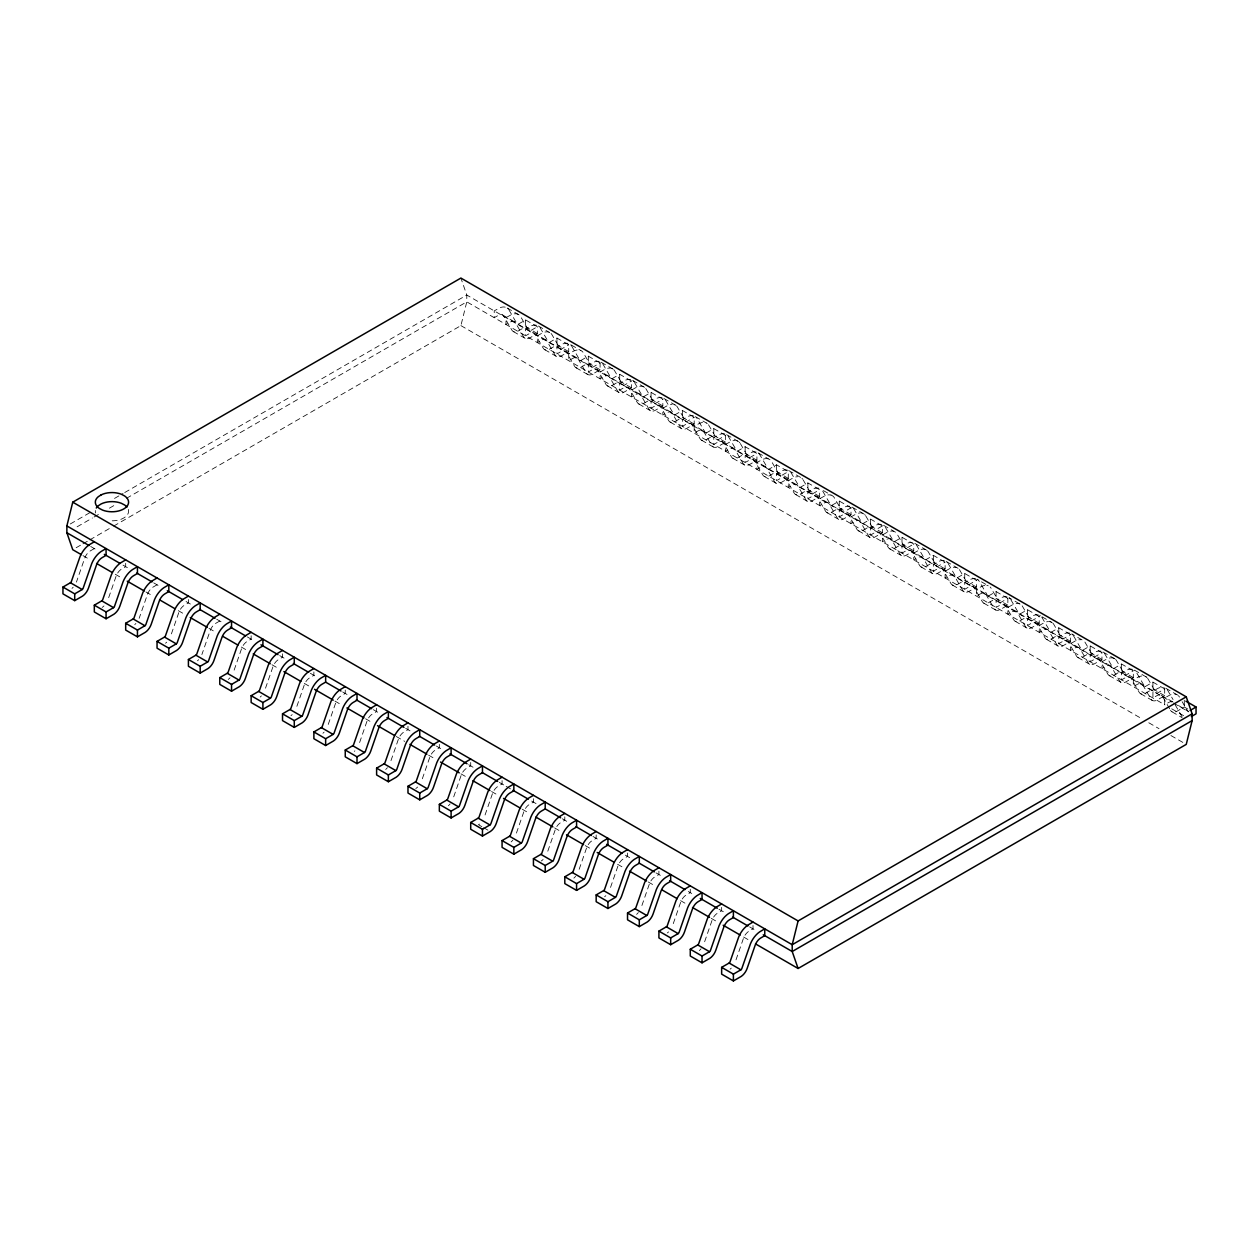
<?xml version="1.0" encoding="UTF-8"?>
<svg xmlns="http://www.w3.org/2000/svg" width="1259" height="1259" viewBox="0 0 1259 1259"><rect width="100%" height="100%" fill="white"/><g stroke="black" fill="none" stroke-linecap="round" stroke-linejoin="round"><path stroke-width="0.75" stroke-dasharray="5 3.75" d="M113.609 526.12L460.904 325.609L466.79 301.845L466.79 295.047L460.904 278.066M70.268 523.98L90.695 512.177M114.522 498.422L123.036 493.512M124.735 492.537L466.79 295.047L1171.704 702.018M77.082 526.829L92.395 518M94.095 517.008L100.909 513.074M109.423 508.164L114.522 505.221M126.435 498.344L466.79 301.845L1164.89 704.883M76.154 547.744L81.268 544.785M82.968 543.809L88.067 540.866M89.782 539.875L111.909 527.096M94.315 548.578L90.396 550.844A8.97 5.178 -60 0 0 84.715 558.162L76.705 581.296A10.261 5.917 -60 0 1 76.406 582.099M509.029 310.013L517.166 324.082A1.936 1.117 -60 0 0 518.11 324.271L525.601 319.943L537.357 326.742L537.357 333.525L529.535 338.057A10.261 5.917 -60 0 1 523.602 336.861L515.592 322.981A8.97 5.178 -60 0 0 509.911 322.21L505.992 324.476L505.992 317.677L511.044 314.829A17.296 9.993 -60 0 1 518.141 314.341M537.357 333.525L525.601 326.742L517.764 331.259A10.261 5.917 -60 0 1 511.846 330.078L503.836 316.198A8.97 5.178 -60 0 0 498.155 315.427L494.236 317.677L494.236 310.894L499.288 308.03A17.296 9.993 -60 0 1 506.386 307.542M507.188 307.999L518.944 314.797A17.296 9.993 -60 0 1 520.313 316.088L528.922 330.881A1.936 1.117 -60 0 0 529.866 331.07L537.357 326.742M548.641 332.124A17.296 9.993 -60 0 1 549.506 332.455L537.75 325.656A17.296 9.993 -60 0 1 539.906 327.403L548.42 342.007A1.936 1.117 -60 0 0 549.475 342.385L556.966 338.057L568.722 344.856L568.722 351.639L560.9 356.155A10.261 5.917 -60 0 1 554.967 354.975L546.957 341.095A8.97 5.178 -60 0 0 541.276 340.323L537.357 342.59L537.357 335.791L542.409 332.927A17.296 9.993 -60 0 1 547.712 331.92M568.722 351.639L556.966 344.856L549.144 349.373A10.261 5.917 -60 0 1 543.211 348.192L535.201 334.296A8.97 5.178 -60 0 0 529.52 333.525L525.601 335.791L525.601 329.008L530.653 326.144A17.296 9.993 -60 0 1 536.885 325.326M551.033 333.493A17.296 9.993 -60 0 1 551.678 334.202L560.286 348.979A1.936 1.117 -60 0 0 561.231 349.168L568.722 344.856M157.045 584.79L153.126 587.056A8.97 5.178 -60 0 0 147.46 594.39L139.434 617.524A10.261 5.917 -60 0 1 139.135 618.326M600.087 362.954L588.331 356.171L580.855 360.483L592.627 367.266L600.087 362.954L600.087 369.753L592.265 374.269A10.261 5.917 -60 0 1 586.332 373.089L578.322 359.208A8.97 5.178 -60 0 0 572.656 358.437L568.722 360.688L568.722 353.905L573.774 351.041A17.296 9.993 -60 0 1 580.887 350.553M600.087 369.753L588.331 362.954L580.509 367.471A10.261 5.917 -60 0 1 574.576 366.29L566.566 352.41A8.97 5.178 -60 0 0 560.885 351.639L556.966 353.905L556.966 347.106L562.018 344.258A17.296 9.993 -60 0 1 569.918 344.226L581.674 351.009A17.296 9.993 -60 0 1 583.043 352.3L591.667 367.093A1.936 1.117 -60 0 0 592.611 367.282M613.039 369.123L600.48 361.868A17.296 9.993 -60 0 1 602.636 363.615L611.26 378.408A1.936 1.117 -60 0 0 612.204 378.597L619.696 374.269L631.467 381.068L631.467 387.851L623.63 392.383A10.261 5.917 -60 0 1 617.697 391.187L609.686 377.307A8.97 5.178 -60 0 0 604.021 376.535L600.087 378.802L600.087 372.019L605.138 369.155A17.296 9.993 -60 0 1 610.442 368.132M631.467 387.851L619.696 381.068L611.874 385.584A10.261 5.917 -60 0 1 605.941 384.404L597.931 370.524A8.97 5.178 -60 0 0 592.249 369.753L588.331 372.019L588.331 365.22L593.382 362.356A17.296 9.993 -60 0 1 599.614 361.538M613.763 369.705A17.296 9.993 -60 0 1 614.408 370.414L623.032 385.207A1.936 1.117 -60 0 0 623.976 385.396L631.467 381.068M219.774 621.017L215.856 623.268A8.97 5.178 -60 0 0 210.19 630.602L202.164 653.736A10.261 5.917 -60 0 1 201.865 654.538M634.489 382.453L642.625 396.522A1.936 1.117 -60 0 0 643.569 396.711L651.06 392.383L662.832 399.182L662.832 405.965L654.995 410.481A10.261 5.917 -60 0 1 649.077 409.301L641.051 395.42A8.97 5.178 -60 0 0 635.386 394.649L631.467 396.915L631.467 390.117L636.503 387.253A17.296 9.993 -60 0 1 643.617 386.781M662.832 405.965L651.06 399.182L643.239 403.698A10.261 5.917 -60 0 1 637.306 402.518L629.295 388.638A8.97 5.178 -60 0 0 623.614 387.851L619.696 390.117L619.696 383.334L624.747 380.47A17.296 9.993 -60 0 1 630.979 379.651M645.773 388.527L654.397 403.305A1.936 1.117 -60 0 0 655.341 403.494L662.832 399.182M675.768 405.335L663.21 398.096A17.296 9.993 -60 0 1 665.381 399.843L673.99 414.62A1.936 1.117 -60 0 0 674.934 414.809L682.425 410.497L694.197 417.28L694.197 424.078L686.36 428.595A10.261 5.917 -60 0 1 680.442 427.415L672.416 413.534A8.97 5.178 -60 0 0 666.751 412.763L662.832 415.014L662.832 408.231L667.868 405.367A17.296 9.993 -60 0 1 672.196 404.296M694.197 424.078L682.425 417.28L674.604 421.812A10.261 5.917 -60 0 1 668.671 420.616L660.66 406.736A8.97 5.178 -60 0 0 654.979 405.965L651.06 408.231L651.06 401.432L656.112 398.584A17.296 9.993 -60 0 1 662.344 397.765M676.492 405.933A17.296 9.993 -60 0 1 677.137 406.626L685.762 421.419A1.936 1.117 -60 0 0 686.706 421.608L694.197 417.28M725.562 435.394L713.79 428.611L706.315 432.923L718.086 439.706L725.562 435.394L725.562 442.192L717.724 446.709A10.261 5.917 -60 0 1 711.807 445.529L703.781 431.632A8.97 5.178 -60 0 0 698.115 430.861L694.197 433.127L694.197 426.345L699.233 423.48A17.296 9.993 -60 0 1 706.346 422.993M725.562 442.192L713.79 435.394L705.969 439.91A10.261 5.917 -60 0 1 700.035 438.73L692.025 424.85A8.97 5.178 -60 0 0 686.344 424.078L682.425 426.345L682.425 419.546L687.477 416.682A17.296 9.993 -60 0 1 693.709 415.879M728.111 436.055L736.735 450.848A1.936 1.117 -60 0 0 737.68 451.037L745.155 446.709L756.927 453.508L756.927 460.29L749.089 464.807A10.261 5.917 -60 0 1 743.172 463.627L735.146 449.746A8.97 5.178 -60 0 0 729.48 448.975L725.562 451.241L725.562 444.443L730.613 441.594A17.296 9.993 -60 0 1 734.926 440.508M756.927 460.29L745.155 453.508L737.333 458.024A10.261 5.917 -60 0 1 731.4 456.844L723.39 442.963A8.97 5.178 -60 0 0 717.724 442.192L713.79 444.443L713.79 437.66L718.842 434.796A17.296 9.993 -60 0 1 725.074 433.977M740.355 443.577L748.491 457.631A1.936 1.117 -60 0 0 749.435 457.82L756.927 453.508M758.831 453.46A17.296 9.993 -60 0 1 759.476 454.169L768.1 468.962A1.936 1.117 -60 0 0 769.044 469.151L776.535 464.823L788.291 471.606L788.291 478.404L780.454 482.921A10.261 5.917 -60 0 1 774.537 481.741L766.526 467.86A8.97 5.178 -60 0 0 760.845 467.089L756.927 469.355L756.927 462.557L761.978 459.692A17.296 9.993 -60 0 1 768.21 458.874M788.291 478.404L776.535 471.606L768.698 476.138A10.261 5.917 -60 0 1 762.765 474.942L754.755 461.062A8.97 5.178 -60 0 0 749.089 460.29L745.155 462.557L745.155 455.774L750.207 452.91A17.296 9.993 -60 0 1 757.32 452.422M758.107 452.878L769.878 459.677A17.296 9.993 -60 0 1 771.232 460.951L779.746 475.572A1.936 1.117 -60 0 0 780.8 475.933L788.291 471.606M790.841 472.282L799.465 487.06A1.936 1.117 -60 0 0 800.409 487.249L807.9 482.937L819.656 489.72L819.656 496.518L811.835 501.035A10.261 5.917 -60 0 1 805.902 499.854L797.891 485.974A8.97 5.178 -60 0 0 792.21 485.187L788.291 487.453L788.291 480.67L793.343 477.806A17.296 9.993 -60 0 1 797.655 476.736M819.656 496.518L807.9 489.72L800.063 494.236A10.261 5.917 -60 0 1 794.146 493.056L786.12 479.175A8.97 5.178 -60 0 0 780.454 478.404L776.535 480.67L776.535 473.872L781.571 471.008A17.296 9.993 -60 0 1 790.196 471.574M803.085 479.789L811.221 493.858A1.936 1.117 -60 0 0 812.165 494.047L819.656 489.72M822.694 491.104L830.83 505.174A1.936 1.117 -60 0 0 831.774 505.363L839.265 501.035L851.021 507.833L851.021 514.616L843.2 519.149A10.261 5.917 -60 0 1 837.266 517.953L829.256 504.072A8.97 5.178 -60 0 0 823.575 503.301L819.656 505.567L819.656 498.769L824.708 495.92A17.296 9.993 -60 0 1 830.94 495.102M851.021 514.616L839.265 507.833L831.428 512.35A10.261 5.917 -60 0 1 825.511 511.17L817.484 497.289A8.97 5.178 -60 0 0 811.819 496.518L807.9 498.769L807.9 491.986L812.936 489.122A17.296 9.993 -60 0 1 820.05 488.634M823.402 490.585L832.608 495.889A17.296 9.993 -60 0 1 833.962 497.179L842.586 511.957A1.936 1.117 -60 0 0 843.53 512.145L851.021 507.833M853.571 508.494L862.195 523.288A1.936 1.117 -60 0 0 863.139 523.476L870.63 519.149L882.386 525.932L882.386 532.73L874.564 537.247A10.261 5.917 -60 0 1 868.631 536.066L860.621 522.186A8.97 5.178 -60 0 0 854.94 521.415L851.021 523.681L851.021 516.882L856.073 514.018A17.296 9.993 -60 0 1 860.385 512.948M882.386 532.73L870.63 525.932L862.793 530.464A10.261 5.917 -60 0 1 856.875 529.284L848.849 515.387A8.97 5.178 -60 0 0 843.184 514.616L839.265 516.882L839.265 510.1L844.301 507.235A17.296 9.993 -60 0 1 849.605 506.212M882.386 525.932L874.911 530.259L863.155 523.461M885.423 527.316L893.56 541.386A1.936 1.117 -60 0 0 894.504 541.575L901.995 537.263L913.751 544.045L913.751 550.844L905.929 555.361A10.261 5.917 -60 0 1 899.996 554.18L891.986 540.3A8.97 5.178 -60 0 0 886.305 539.513L882.386 541.779L882.386 534.996L887.438 532.132A17.296 9.993 -60 0 1 893.67 531.314M913.751 550.844L901.995 544.045L894.158 548.562A10.261 5.917 -60 0 1 888.24 547.382L880.214 533.501A8.97 5.178 -60 0 0 874.549 532.73L870.63 534.996L870.63 528.198L875.682 525.333A17.296 9.993 -60 0 1 882.779 524.861M883.582 525.318L895.338 532.101A17.296 9.993 -60 0 1 896.707 533.391L905.315 548.184A1.936 1.117 -60 0 0 906.26 548.373L913.751 544.045M916.3 544.706L924.924 559.5A1.936 1.117 -60 0 0 925.869 559.688L933.36 555.361L945.116 562.159L945.116 568.942L937.294 573.474A10.261 5.917 -60 0 1 931.361 572.278L923.351 558.398A8.97 5.178 -60 0 0 917.669 557.627L913.751 559.893L913.751 553.11L918.802 550.246A17.296 9.993 -60 0 1 925.035 549.428M945.116 568.942L933.36 562.159L925.522 566.676A10.261 5.917 -60 0 1 919.605 565.496L911.595 551.615A8.97 5.178 -60 0 0 905.913 550.844L901.995 553.11L901.995 546.312L907.047 543.447A17.296 9.993 -60 0 1 912.35 542.44M927.427 550.797A17.296 9.993 -60 0 1 928.072 551.505L936.68 566.298A1.936 1.117 -60 0 0 937.625 566.487L945.116 562.159M948.153 563.544L956.289 577.613A1.936 1.117 -60 0 0 957.233 577.802L964.724 573.474L976.48 580.273L976.48 587.056L968.659 591.573A10.261 5.917 -60 0 1 962.726 590.392L954.715 576.512A8.97 5.178 -60 0 0 949.034 575.741L945.116 578.007L945.116 571.208L950.167 568.344A17.296 9.993 -60 0 1 956.399 567.541M976.48 587.056L964.724 580.273L956.903 584.79A10.261 5.917 -60 0 1 950.97 583.609L942.96 569.729A8.97 5.178 -60 0 0 937.278 568.942L933.36 571.208L933.36 564.425L938.411 561.561A17.296 9.993 -60 0 1 944.643 560.743M959.437 569.619L968.045 584.396A1.936 1.117 -60 0 0 968.989 584.585L976.48 580.273M1007.861 598.371L996.089 591.588L988.614 595.9L1000.386 602.683L1007.861 598.371L1007.861 605.17L1000.024 609.686A10.261 5.917 -60 0 1 994.091 608.506L986.08 594.626A8.97 5.178 -60 0 0 980.415 593.855L976.48 596.105L976.48 589.322L981.532 586.458A17.296 9.993 -60 0 1 984.821 585.451M1007.861 605.17L996.089 598.371L988.268 602.888A10.261 5.917 -60 0 1 982.335 601.708L974.324 587.827A8.97 5.178 -60 0 0 968.643 587.056L964.724 589.322L964.724 582.524L969.776 579.675A17.296 9.993 -60 0 1 976.008 578.857M1010.883 599.756L1019.019 613.825A1.936 1.117 -60 0 0 1019.963 614.014L1027.454 609.686L1039.226 616.485L1039.226 623.268L1031.389 627.8A10.261 5.917 -60 0 1 1025.456 626.62L1017.445 612.724A8.97 5.178 -60 0 0 1011.78 611.953L1007.861 614.219L1007.861 607.436L1012.897 604.572A17.296 9.993 -60 0 1 1020.01 604.084M1039.226 623.268L1027.454 616.485L1019.633 621.002A10.261 5.917 -60 0 1 1013.7 619.821L1005.689 605.941A8.97 5.178 -60 0 0 1000.008 605.17L996.089 607.436L996.089 600.637L1001.141 597.773A17.296 9.993 -60 0 1 1007.373 596.955M1022.166 605.831L1030.791 620.624A1.936 1.117 -60 0 0 1031.735 620.813L1039.226 616.485M1041.775 617.146L1050.384 631.939A1.936 1.117 -60 0 0 1051.328 632.128L1058.819 627.8L1070.591 634.599L1070.591 641.382L1062.753 645.898A10.261 5.917 -60 0 1 1056.836 644.718L1048.81 630.838A8.97 5.178 -60 0 0 1043.144 630.067L1039.226 632.333L1039.226 625.534L1044.262 622.67A17.296 9.993 -60 0 1 1048.59 621.6M1070.591 641.382L1058.819 634.599L1050.997 639.116A10.261 5.917 -60 0 1 1045.064 637.935L1037.054 624.055A8.97 5.178 -60 0 0 1031.373 623.268L1027.454 625.534L1027.454 618.751L1032.506 615.887A17.296 9.993 -60 0 1 1038.738 615.069M1052.886 623.236A17.296 9.993 -60 0 1 1053.531 623.945L1062.155 638.722A1.936 1.117 -60 0 0 1063.1 638.911L1070.591 634.599M1073.612 635.984L1081.749 650.053A1.936 1.117 -60 0 0 1082.693 650.226L1090.184 645.914L1101.955 652.697L1101.955 659.496L1094.118 664.012A10.261 5.917 -60 0 1 1088.201 662.832L1080.175 648.952A8.97 5.178 -60 0 0 1074.509 648.18L1070.591 650.431L1070.591 643.648L1075.627 640.784A17.296 9.993 -60 0 1 1080.93 639.777M1101.955 659.496L1090.184 652.697L1082.362 657.229A10.261 5.917 -60 0 1 1076.429 656.033L1068.419 642.153A8.97 5.178 -60 0 0 1062.738 641.382L1058.819 643.648L1058.819 636.849L1063.871 634.001A17.296 9.993 -60 0 1 1070.103 633.183M1084.896 642.043L1093.52 656.836A1.936 1.117 -60 0 0 1094.464 657.025L1101.955 652.697M1104.505 653.374L1113.003 667.978A1.936 1.117 -60 0 0 1114.058 668.34L1121.549 664.028L1133.32 670.811L1133.32 677.61L1125.483 682.126A10.261 5.917 -60 0 1 1119.566 680.946L1111.54 667.05A8.97 5.178 -60 0 0 1105.874 666.279L1101.955 668.545L1101.955 661.762L1107.007 658.898A17.296 9.993 -60 0 1 1114.105 658.41M1133.32 677.61L1121.549 670.811L1113.727 675.328A10.261 5.917 -60 0 1 1107.794 674.147L1099.784 660.267A8.97 5.178 -60 0 0 1094.102 659.496L1090.184 661.762L1090.184 654.963L1095.236 652.099A17.296 9.993 -60 0 1 1101.468 651.296M1115.616 659.448A17.296 9.993 -60 0 1 1116.261 660.157L1124.885 674.95A1.936 1.117 -60 0 0 1125.829 675.139L1133.32 670.811M1164.685 688.925L1152.929 682.126L1145.454 686.438L1157.21 693.237L1164.685 688.925L1164.685 695.708L1156.848 700.224A10.261 5.917 -60 0 1 1150.931 699.044L1142.92 685.164A8.97 5.178 -60 0 0 1137.239 684.392L1133.32 686.659L1133.32 679.86L1138.372 677.012A17.296 9.993 -60 0 1 1143.676 675.989M1164.685 695.708L1152.929 688.925L1145.092 693.441A10.261 5.917 -60 0 1 1139.159 692.261L1131.149 678.381A8.97 5.178 -60 0 0 1125.483 677.61L1121.549 679.86L1121.549 673.077L1126.6 670.213A17.296 9.993 -60 0 1 1132.832 669.395M1187.646 708.974L1184.294 707.023L1176.457 711.555A10.261 5.917 -60 0 1 1170.524 710.359M632.648 380.438L644.403 387.237A17.296 9.993 -60 0 1 645.127 387.819M695.377 416.666L707.149 423.449A17.296 9.993 -60 0 1 707.857 424.031M738.514 441.563L725.955 434.308A17.296 9.993 -60 0 1 726.742 434.764M788.685 470.536L801.243 477.775A17.296 9.993 -60 0 0 798.647 476.799M863.973 514.002L851.414 506.748A17.296 9.993 -60 0 1 852.925 507.786M926.703 550.214L914.144 542.959A17.296 9.993 -60 0 1 915.671 544.014M946.312 561.53L958.068 568.328M1042.09 616.831L1052.162 622.654M1114.907 658.866L1102.333 651.611A17.296 9.993 -60 0 1 1103.136 652.083M1146.272 676.98L1134.501 670.181A17.296 9.993 -60 0 1 1135.87 671.472L1144.494 686.265A1.936 1.117 -60 0 0 1145.438 686.454M1177.637 695.094L1165.079 687.839A17.296 9.993 -60 0 1 1165.865 688.295M502.42 314.86L514.601 321.895M533.785 332.974L545.965 340.009M565.149 351.088L577.33 358.107M596.514 369.186L608.695 376.221M627.895 387.3L640.06 394.335M659.26 405.414L671.425 412.433M690.624 423.512L702.79 430.547M721.989 441.626L734.17 448.66M753.354 459.74L765.535 466.759M784.719 477.838L796.9 484.872M816.084 495.952L828.265 502.986M847.449 514.065L859.629 521.084M878.813 532.179L890.994 539.198M910.178 550.277L922.359 557.312M941.543 568.391L953.724 575.426M972.908 586.505L985.089 593.524M1004.273 604.603L1016.454 611.638M1035.653 622.717L1047.818 629.752M1067.018 640.831L1079.183 647.85M1098.383 658.929L1110.548 665.964M1129.748 677.043L1141.929 684.078M1161.113 695.157L1172.869 701.94M518.126 324.271L529.882 331.054M549.491 342.369L561.246 349.168M612.22 378.597L623.992 385.38M643.585 396.695L655.357 403.494M674.95 414.809L686.722 421.608M737.695 451.021L749.451 457.82M769.06 469.135L780.816 475.933M800.425 487.249L812.181 494.032M831.79 505.363L843.546 512.145M894.519 541.575L906.275 548.357M925.884 559.688L937.64 566.471M957.249 577.787L969.005 584.585M1019.979 614.014L1031.751 620.797M1051.344 632.112L1063.115 638.911M1082.709 650.226L1094.48 657.025M1114.073 668.34L1125.845 675.123M1178.487 705.528L1188.575 711.351M1173.404 703.01L1188.716 711.854M1171.704 708.817L1186.545 717.378M513.31 331.526L525.082 338.325M544.675 349.64L556.447 356.423M576.04 367.754L587.811 374.537M607.405 385.852L619.176 392.651M638.785 403.966L650.541 410.764M670.15 422.08L681.906 428.863M701.515 440.178L713.271 446.976M732.88 458.292L744.636 465.09M764.244 476.406L776 483.188M795.609 494.519L807.365 501.302M826.974 512.618L838.73 519.416M858.339 530.731L870.111 537.514M889.704 548.845L901.475 555.628M921.069 566.943L932.84 573.742M952.434 585.057L964.205 591.856M983.798 603.171L995.57 609.954M1015.179 621.269L1026.935 628.068M1046.544 639.383L1058.3 646.182M1077.909 657.497L1089.664 664.28M1109.273 675.595L1121.029 682.394M1140.638 693.709L1152.394 700.508M1172.003 711.823L1182.091 717.646M460.904 325.609L1141.976 718.826M1148.79 722.76L1159.004 728.646M1170.917 735.539L1182.846 742.417M90.711 546.485L97.683 550.513M123.052 565.165L129.866 569.099M153.708 582.87L160.523 586.804M186.064 601.534L191.163 604.493M216.705 619.239L223.52 623.174M247.362 636.928L254.161 640.862M279.703 655.609L286.517 659.543M310.359 673.297L317.158 677.232M342.7 691.978L349.514 695.912M373.356 709.683L379.966 713.491M405.697 728.347L411.331 731.605M436.354 746.052L442.696 749.719M468.71 764.732L474.076 767.817M499.351 782.421L505.441 785.931M506.165 786.356L512.161 789.818M531.707 801.102L536.806 804.045M562.348 818.791L568.171 822.158M593.005 836.48L599.803 840.414M625.345 855.16L630.46 858.119M656.002 872.865L662.801 876.783M688.343 891.529L691.758 893.497M718.999 909.234L725.813 913.168M749.64 926.923L754.755 929.882M82.968 555.612L89.782 559.531M115.324 574.277L120.423 577.236M145.965 591.982L152.78 595.916M178.322 610.662L183.421 613.605M208.963 628.351L215.777 632.286M241.319 647.032L246.418 649.974M271.96 664.721L278.774 668.655M304.316 683.401L309.431 686.344M334.957 701.09L341.771 705.024M365.614 718.795L372.428 722.713M396.255 736.484L404.768 741.394M428.611 755.164L435.425 759.098M460.967 773.844L467.766 777.763M491.608 791.533L498.422 795.468M522.265 809.222L529.063 813.157M554.605 827.903L559.72 830.861M585.262 845.607L592.076 849.526M617.602 864.272L622.717 867.231M648.259 881.977L655.073 885.911M680.615 900.657L685.714 903.6M711.256 918.346L718.071 922.28M743.613 937.026L748.712 939.969M481.898 826.691L478.546 824.739A10.261 5.917 -60 0 0 480.356 823.26M483.582 827.651L488.618 830.562M1179.478 697.093L1178.991 696.369A17.296 9.993 -60 0 0 1178.361 695.676M1167.235 689.586L1173.058 699.563M1147.626 678.271L1156.25 693.048A1.936 1.117 -60 0 0 1157.194 693.237M708.502 424.739L717.126 439.533A1.936 1.117 -60 0 0 718.071 439.721M1182.154 701.719L1187.615 711.162A1.936 1.117 -60 0 0 1188.228 711.429M1175.166 704.82L1182.295 717.158M1169.642 708.817L1162.513 696.479A8.97 5.178 -60 0 0 1156.848 695.708L1152.929 697.974L1152.929 691.191L1157.965 688.327A17.296 9.993 -60 0 1 1164.197 687.508M865.814 516.001L873.951 530.07A1.936 1.117 -60 0 0 874.895 530.259M571.759 346.241L579.895 360.294A1.936 1.117 -60 0 0 580.84 360.483M1184.294 700.24L1184.294 707.023M1152.929 682.126L1152.929 688.925M1121.549 664.028L1121.549 670.811M1090.184 645.914L1090.184 652.697M1058.819 627.8L1058.819 634.599M1027.454 609.686L1027.454 616.485M996.089 591.588L996.089 598.371M964.724 573.474L964.724 580.273M933.36 555.361L933.36 562.159M901.995 537.263L901.995 544.045M870.63 519.149L870.63 525.932M839.265 501.035L839.265 507.833M807.9 482.937L807.9 489.72M776.535 464.823L776.535 471.606M753.008 925.475L753.008 928.859L749.089 931.125A8.97 5.178 -60 0 0 743.408 938.459L735.398 961.593A10.261 5.917 -60 0 1 734.752 963.182M745.155 446.709L745.155 453.508M721.643 907.361L721.643 910.761L717.724 913.027A8.97 5.178 -60 0 0 712.043 920.345L704.033 943.479A10.261 5.917 -60 0 1 703.734 944.281M713.79 428.611L713.79 435.394M690.278 889.247L690.278 892.647L686.344 894.913A8.97 5.178 -60 0 0 680.678 902.231L672.668 925.365A10.261 5.917 -60 0 1 672.007 926.97M682.425 410.497L682.425 417.28M658.913 871.149L658.913 874.533L654.979 876.799A8.97 5.178 -60 0 0 649.314 884.133L641.303 907.267A10.261 5.917 -60 0 1 640.988 908.069M651.06 392.383L651.06 399.182M627.533 853.035L627.533 856.435L623.614 858.685A8.97 5.178 -60 0 0 617.949 866.019L609.923 889.153A10.261 5.917 -60 0 1 609.277 890.758M619.696 374.269L619.696 381.068M596.168 834.922L596.168 838.321L592.249 840.587A8.97 5.178 -60 0 0 586.584 847.905L578.558 871.039A10.261 5.917 -60 0 1 578.259 871.842M588.331 356.171L588.331 362.954M564.803 816.808L564.803 820.207L560.885 822.473A8.97 5.178 -60 0 0 555.219 829.807L547.193 852.941A10.261 5.917 -60 0 1 546.548 854.531M556.966 338.057L556.966 344.856M533.438 798.71L533.438 802.109L529.52 804.359A8.97 5.178 -60 0 0 523.854 811.693L515.828 834.827A10.261 5.917 -60 0 1 515.529 835.63M525.601 319.943L525.601 326.742M502.073 780.596L502.073 783.995L498.155 786.261A8.97 5.178 -60 0 0 492.474 793.579L484.463 816.713A10.261 5.917 -60 0 1 483.818 818.319M470.709 762.482L470.709 765.881L466.79 768.147A8.97 5.178 -60 0 0 461.109 775.465L453.098 798.615A10.261 5.917 -60 0 1 452.799 799.418M439.344 744.384L439.344 747.767L435.425 750.034A8.97 5.178 -60 0 0 429.744 757.367L421.734 780.501A10.261 5.917 -60 0 1 421.088 782.107M407.979 726.27L407.979 729.669L404.06 731.935A8.97 5.178 -60 0 0 398.379 739.253L390.369 762.387A10.261 5.917 -60 0 1 390.07 763.19M376.614 708.156L376.614 711.555L372.695 713.822A8.97 5.178 -60 0 0 367.014 721.139L359.004 744.289A10.261 5.917 -60 0 1 358.359 745.879M345.249 690.058L345.249 693.441L341.331 695.708A8.97 5.178 -60 0 0 335.649 703.041L327.639 726.175A10.261 5.917 -60 0 1 327.34 726.978M313.884 671.944L313.884 675.343L309.966 677.61A8.97 5.178 -60 0 0 304.285 684.927L296.274 708.062A10.261 5.917 -60 0 1 295.613 709.667M282.52 653.83L282.52 657.229L278.585 659.496A8.97 5.178 -60 0 0 272.92 666.814L264.909 689.948A10.261 5.917 -60 0 1 264.595 690.75M251.139 635.732L251.139 639.116L247.22 641.382A8.97 5.178 -60 0 0 241.555 648.715L233.544 671.85A10.261 5.917 -60 0 1 232.884 673.439M188.409 599.504L188.409 602.904L184.491 605.17A8.97 5.178 -60 0 0 178.825 612.488L170.799 635.622A10.261 5.917 -60 0 1 170.154 637.227M125.68 563.292L125.68 566.692L121.761 568.942A8.97 5.178 -60 0 0 116.08 576.276L108.069 599.41A10.261 5.917 -60 0 1 107.424 601.015M128.308 509.454A16.635 9.6 0 0 1 110.698 520.801M95.605 512.995A16.635 9.6 0 0 1 95.369 510.493M801.967 478.357A17.296 9.993 -60 0 1 802.597 479.065M611.37 368.336A17.296 9.993 -60 0 1 612.252 368.667M1145.47 676.524A17.296 9.993 -60 0 1 1146.996 677.562M739.238 442.145A17.296 9.993 -60 0 1 739.867 442.853M735.917 440.571A17.296 9.993 -60 0 1 737.711 441.106M864.697 514.585A17.296 9.993 -60 0 1 865.326 515.293M861.376 513.011A17.296 9.993 -60 0 1 862.305 513.216M1039.604 615.399A17.296 9.993 -60 0 1 1040.406 615.856M1049.565 621.663A17.296 9.993 -60 0 1 1051.375 622.198M1172.428 701.767A8.97 5.178 -60 0 0 1168.604 702.506L1164.685 704.772L1164.685 697.974L1169.737 695.11A17.296 9.993 -60 0 1 1176.835 694.622M706.299 432.923A1.936 1.117 -60 0 1 705.355 432.734L696.746 417.957A17.296 9.993 -60 0 0 696.101 417.248M674.116 404.548A17.296 9.993 -60 0 1 674.981 404.879M633.371 381.021A17.296 9.993 -60 0 1 634.001 381.729M570.642 344.809A17.296 9.993 -60 0 1 571.271 345.517M507.912 308.597A17.296 9.993 -60 0 1 508.542 309.289M1010.395 599.032A17.296 9.993 -60 0 0 1009.041 597.757L1020.797 604.54A17.296 9.993 -60 0 1 1021.521 605.123M1073.14 635.26A17.296 9.993 -60 0 0 1071.771 633.969L1083.543 640.752A17.296 9.993 -60 0 1 1084.251 641.35M947.036 562.112A17.296 9.993 -60 0 1 947.665 562.82M988.598 595.9A1.936 1.117 -60 0 1 987.654 595.712L979.03 580.934A17.296 9.993 -60 0 0 976.874 579.187L988.645 585.97A17.296 9.993 -60 0 0 986.836 585.451M1000.37 602.699A1.936 1.117 -60 0 1 999.426 602.51L990.802 587.717A17.296 9.993 -60 0 0 990.156 587.024M73.179 587.229A10.261 5.917 -60 0 1 71.999 588.394M103.962 605.941A10.261 5.917 -60 0 1 102.152 607.436M135.909 623.457A10.261 5.917 -60 0 1 134.744 624.606M166.707 642.169A10.261 5.917 -60 0 1 165.496 643.207M198.639 659.669A10.261 5.917 -60 0 1 197.474 660.818M230.004 677.783A10.261 5.917 -60 0 1 228.225 679.435M261.384 695.897A10.261 5.917 -60 0 1 260.204 697.045M292.167 714.593A10.261 5.917 -60 0 1 290.955 715.647M324.114 732.108A10.261 5.917 -60 0 1 322.933 733.257M354.896 750.82A10.261 5.917 -60 0 1 354.298 751.371M731.29 968.124A10.261 5.917 -60 0 1 730.078 969.178M701.058 948.782A10.261 5.917 -60 0 1 699.327 950.561M668.56 931.912A10.261 5.917 -60 0 1 667.349 932.95M638.329 912.555A10.261 5.917 -60 0 1 636.598 914.349M605.831 895.684A10.261 5.917 -60 0 1 604.619 896.738M575.599 876.343A10.261 5.917 -60 0 1 573.868 878.137M543.101 859.472A10.261 5.917 -60 0 1 541.276 860.967M512.869 840.115A10.261 5.917 -60 0 1 511.138 841.909M450.124 803.903A10.261 5.917 -60 0 1 448.393 805.697M417.626 787.032A10.261 5.917 -60 0 1 415.8 788.527M387.394 767.691A10.261 5.917 -60 0 1 385.663 769.469"/><path stroke-width="1.5" d="M81.268 554.621L72.754 549.711L66.869 532.73L66.869 525.932L72.754 502.168L460.904 278.066L1186.246 696.841L1192.131 713.822L1192.131 720.604L1186.246 744.384L798.096 968.486L755.526 943.904M1186.246 696.841L798.096 920.943L792.21 944.706L792.21 951.505L798.096 968.486M94.315 541.779L89.263 544.754A17.296 9.993 -60 0 0 80.009 556.714L71.385 581.453A1.936 1.117 -60 0 1 70.441 582.728L62.95 587.056L62.95 593.855L74.706 600.637L82.543 596.121A10.261 5.917 -60 0 0 88.476 588.095L96.487 564.961A8.97 5.178 -60 0 1 102.152 557.627L106.071 555.361L106.071 548.578L101.035 551.536A17.296 9.993 -60 0 0 91.765 563.497L83.141 588.236A1.936 1.117 -60 0 1 82.197 589.527L74.706 593.855L62.95 587.056M125.68 559.893L120.628 562.867A17.296 9.993 -60 0 0 111.374 574.812L102.75 599.567A1.936 1.117 -60 0 1 101.806 600.842M94.315 605.17L101.79 600.858L113.546 607.641A1.936 1.117 -60 0 0 114.506 606.35L123.13 581.611A17.296 9.993 -60 0 1 132.4 569.65L137.451 566.692L137.451 573.474L133.517 575.741A8.97 5.178 -60 0 0 127.851 583.059L119.841 606.193A10.261 5.917 -60 0 1 113.908 614.235L106.071 618.751L94.315 611.953L94.315 605.17L106.071 611.953L113.546 607.641M157.045 578.007L151.993 580.966A17.296 9.993 -60 0 0 142.739 592.926L134.115 617.665A1.936 1.117 -60 0 1 133.171 618.956L125.68 623.268L125.68 630.067L137.451 636.849L145.273 632.333A10.261 5.917 -60 0 0 151.206 624.307L159.216 601.173A8.97 5.178 -60 0 1 164.898 593.855L168.816 591.588L168.816 584.79L163.764 587.764A17.296 9.993 -60 0 0 154.495 599.725L145.887 624.464A1.936 1.117 -60 0 1 144.942 625.739L137.451 630.067L125.68 623.268M188.409 596.105L183.373 599.079A17.296 9.993 -60 0 0 174.104 611.04L165.48 635.779A1.936 1.117 -60 0 1 164.536 637.054L157.045 641.382L157.045 648.18L168.816 654.963L176.638 650.447A10.261 5.917 -60 0 0 182.571 642.42L190.581 619.286A8.97 5.178 -60 0 1 196.262 611.953L200.181 609.686L200.181 602.904L195.129 605.862A17.296 9.993 -60 0 0 185.86 617.823L177.251 642.562A1.936 1.117 -60 0 1 176.307 643.853L168.816 648.18L157.045 641.382M219.774 614.219L214.738 617.193A17.296 9.993 -60 0 0 205.469 629.138L196.845 653.893A1.936 1.117 -60 0 1 195.9 655.168M188.409 659.496L195.885 655.184L207.656 661.966A1.936 1.117 -60 0 0 208.616 660.676L217.225 635.937A17.296 9.993 -60 0 1 226.494 623.976L231.546 621.017L231.546 627.8L227.627 630.067A8.97 5.178 -60 0 0 221.946 637.384L213.936 660.534A10.261 5.917 -60 0 1 208.003 668.56L200.181 673.077L188.409 666.279L188.409 659.496L200.181 666.279L207.656 661.966M251.139 632.333L246.103 635.291A17.296 9.993 -60 0 0 236.834 647.252L228.209 671.991A1.936 1.117 -60 0 1 227.265 673.282L219.774 677.61L219.774 684.392L231.546 691.191L239.367 686.659A10.261 5.917 -60 0 0 245.3 678.632L253.311 655.498A8.97 5.178 -60 0 1 258.992 648.18L262.911 645.914L262.911 639.116L257.859 642.09A17.296 9.993 -60 0 0 248.605 654.051L239.981 678.79A1.936 1.117 -60 0 1 239.037 680.065L231.546 684.392L219.774 677.61M282.52 650.431L277.468 653.405A17.296 9.993 -60 0 0 268.198 665.366L259.574 690.105A1.936 1.117 -60 0 1 258.63 691.38L251.139 695.708L251.139 702.506L262.911 709.289L270.732 704.772A10.261 5.917 -60 0 0 276.665 696.746L284.676 673.612A8.97 5.178 -60 0 1 290.357 666.279L294.276 664.028L294.276 657.229L289.224 660.204A17.296 9.993 -60 0 0 279.97 672.149L271.346 696.904A1.936 1.117 -60 0 1 270.402 698.178M313.884 668.545L308.833 671.519A17.296 9.993 -60 0 0 299.563 683.48L290.955 708.219A1.936 1.117 -60 0 1 290.011 709.494L282.52 713.822L282.52 720.604L294.276 727.403L302.097 722.886A10.261 5.917 -60 0 0 308.03 714.86L316.04 691.726A8.97 5.178 -60 0 1 321.722 684.392L325.64 682.126L325.64 675.343L320.589 678.302A17.296 9.993 -60 0 0 311.335 690.262L302.711 715.002A1.936 1.117 -60 0 1 301.767 716.292L294.276 720.604L282.52 713.822M251.139 695.708L262.911 702.506L270.386 698.194L258.614 691.396M345.249 686.659L340.198 689.617A17.296 9.993 -60 0 0 330.928 701.578L322.32 726.317A1.936 1.117 -60 0 1 321.375 727.608L313.884 731.935L313.884 738.718L325.64 745.517L333.478 740.984A10.261 5.917 -60 0 0 339.395 732.958L347.405 709.824A8.97 5.178 -60 0 1 353.087 702.506L357.005 700.24L357.005 693.441L351.953 696.416A17.296 9.993 -60 0 0 342.7 708.376L334.076 733.116A1.936 1.117 -60 0 1 333.131 734.39L325.64 738.718L313.884 731.935M376.614 704.772L371.562 707.731A17.296 9.993 -60 0 0 362.293 719.692L353.685 744.431A1.936 1.117 -60 0 1 352.74 745.706L345.249 750.034L345.249 756.832L357.005 763.615L364.842 759.098A10.261 5.917 -60 0 0 370.76 751.072L378.786 727.938A8.97 5.178 -60 0 1 384.451 720.604L388.37 718.354L388.37 711.555L383.318 714.53A17.296 9.993 -60 0 0 374.065 726.474L365.44 751.23A1.936 1.117 -60 0 1 364.496 752.504L357.005 756.832L345.249 750.034M407.979 722.871L402.927 725.845A17.296 9.993 -60 0 0 393.674 737.805L385.049 762.545A1.936 1.117 -60 0 1 384.105 763.82M376.614 768.147L384.089 763.835L395.845 770.618A1.936 1.117 -60 0 0 396.805 769.328L405.429 744.588A17.296 9.993 -60 0 1 414.699 732.628L419.735 729.669L419.735 736.452L415.816 738.718A8.97 5.178 -60 0 0 410.151 746.052L402.125 769.186A10.261 5.917 -60 0 1 396.207 777.212L388.37 781.729L376.614 774.946L376.614 768.147L388.37 774.946L395.845 770.618M439.344 740.984L434.292 743.943A17.296 9.993 -60 0 0 425.038 755.904L416.414 780.659A1.936 1.117 -60 0 1 415.47 781.933L407.979 786.261L407.979 793.044L419.735 799.843L427.572 795.326A10.261 5.917 -60 0 0 433.489 787.284L441.516 764.15A8.97 5.178 -60 0 1 447.181 756.832L451.1 754.566L451.1 747.767L446.064 750.742A17.296 9.993 -60 0 0 436.794 762.702L428.17 787.442A1.936 1.117 -60 0 1 427.226 788.716L419.735 793.044L407.979 786.261M470.709 759.098L465.657 762.057A17.296 9.993 -60 0 0 456.403 774.017L447.779 798.757A1.936 1.117 -60 0 1 446.835 800.032L439.344 804.359L439.344 811.158L451.1 817.941L458.937 813.424A10.261 5.917 -60 0 0 464.854 805.398L472.88 782.264A8.97 5.178 -60 0 1 478.546 774.946L482.465 772.68L482.465 765.881L477.429 768.856A17.296 9.993 -60 0 0 468.159 780.816L459.535 805.555A1.936 1.117 -60 0 1 458.591 806.83L451.1 811.158L439.344 804.359M502.073 777.196L497.022 780.171A17.296 9.993 -60 0 0 487.768 792.131L479.144 816.871A1.936 1.117 -60 0 1 478.2 818.145L470.709 822.473L470.709 829.272L482.465 836.055L490.302 831.538A10.261 5.917 -60 0 0 496.235 823.512L504.245 800.378A8.97 5.178 -60 0 1 509.911 793.044L513.845 790.778L513.845 783.995L508.793 786.954A17.296 9.993 -60 0 0 499.524 798.914L490.9 823.654A1.936 1.117 -60 0 1 489.956 824.944M533.438 795.31L528.387 798.285A17.296 9.993 -60 0 0 519.133 810.229L510.509 834.985A1.936 1.117 -60 0 1 509.565 836.259L502.073 840.587L502.073 847.37L513.845 854.169L521.667 849.652A10.261 5.917 -60 0 0 527.6 841.626L535.61 818.476A8.97 5.178 -60 0 1 541.276 811.158L545.21 808.892L545.21 802.109L540.158 805.068A17.296 9.993 -60 0 0 530.889 817.028L522.265 841.767A1.936 1.117 -60 0 1 521.32 843.042L513.845 847.37L502.073 840.587M470.709 822.473L482.465 829.272L489.94 824.944L478.184 818.161M564.803 813.424L559.767 816.383A17.296 9.993 -60 0 0 550.498 828.343L541.874 853.083A1.936 1.117 -60 0 1 540.929 854.373L533.438 858.685L533.438 865.484L545.21 872.282L553.031 867.75A10.261 5.917 -60 0 0 558.965 859.724L566.975 836.59A8.97 5.178 -60 0 1 572.656 829.272L576.575 827.006L576.575 820.207L571.523 823.181A17.296 9.993 -60 0 0 562.254 835.142L553.645 859.881A1.936 1.117 -60 0 1 552.701 861.156M596.168 831.522L591.132 834.497A17.296 9.993 -60 0 0 581.863 846.457L573.238 871.197A1.936 1.117 -60 0 1 572.294 872.471L564.803 876.799L564.803 883.598L576.575 890.381L584.396 885.864A10.261 5.917 -60 0 0 590.329 877.838L598.34 854.704A8.97 5.178 -60 0 1 604.021 847.37L607.94 845.104L607.94 838.321L602.888 841.28A17.296 9.993 -60 0 0 593.618 853.24L585.01 877.995A1.936 1.117 -60 0 1 584.066 879.27L576.575 883.598L564.803 876.799M533.438 858.685L545.21 865.484L552.685 861.172L540.914 854.373M627.533 849.636L622.497 852.611A17.296 9.993 -60 0 0 613.227 864.555L604.603 889.31A1.936 1.117 -60 0 1 603.659 890.585L596.168 894.913L596.168 901.696L607.94 908.494L615.761 903.978A10.261 5.917 -60 0 0 621.694 895.952L629.705 872.802A8.97 5.178 -60 0 1 635.386 865.484L639.304 863.218L639.304 856.435L634.253 859.393A17.296 9.993 -60 0 0 624.999 871.354L616.375 896.093A1.936 1.117 -60 0 1 615.431 897.368L607.94 901.696L596.168 894.913M658.913 867.75L653.862 870.709A17.296 9.993 -60 0 0 644.592 882.669L635.968 907.409A1.936 1.117 -60 0 1 635.024 908.699L627.533 913.027L627.533 919.81L639.304 926.608L647.126 922.076A10.261 5.917 -60 0 0 653.059 914.05L661.069 890.916A8.97 5.178 -60 0 1 666.751 883.598L670.669 881.331L670.669 874.533L665.618 877.507A17.296 9.993 -60 0 0 656.364 889.468L647.74 914.207A1.936 1.117 -60 0 1 646.796 915.482L639.304 919.81L627.533 913.027M690.278 885.864L685.226 888.823A17.296 9.993 -60 0 0 675.957 900.783L667.333 925.522A1.936 1.117 -60 0 1 666.389 926.797M658.913 931.125L666.373 926.813L678.145 933.611A1.936 1.117 -60 0 0 679.105 932.321L687.729 907.566A17.296 9.993 -60 0 1 696.982 895.621L702.034 892.647L702.034 899.445L698.115 901.696A8.97 5.178 -60 0 0 692.434 909.029L684.424 932.164A10.261 5.917 -60 0 1 678.491 940.19L670.669 944.706L658.913 937.924L658.913 931.125L670.669 937.924L678.145 933.611M721.643 903.962L716.591 906.936A17.296 9.993 -60 0 0 707.322 918.897L698.714 943.636A1.936 1.117 -60 0 1 697.769 944.911L690.278 949.239L690.278 956.022L702.034 962.82L709.856 958.304A10.261 5.917 -60 0 0 715.789 950.277L723.799 927.143A8.97 5.178 -60 0 1 729.48 919.81L733.399 917.543L733.399 910.761L728.347 913.719A17.296 9.993 -60 0 0 719.094 925.68L710.469 950.419A1.936 1.117 -60 0 1 709.525 951.71L702.034 956.022L690.278 949.239M753.008 922.076L747.956 925.035A17.296 9.993 -60 0 0 738.687 936.995L730.078 961.734A1.936 1.117 -60 0 1 729.134 963.025L721.643 967.353L721.643 974.136L733.399 980.934L741.236 976.402A10.261 5.917 -60 0 0 747.154 968.376L755.164 945.241A8.97 5.178 -60 0 1 760.845 937.924L764.764 935.657L764.764 928.859L759.712 931.833A17.296 9.993 -60 0 0 750.458 943.794L741.834 968.533A1.936 1.117 -60 0 1 740.89 969.808L733.399 974.136L721.643 967.353M1190.07 710.485L1196.05 707.023L1196.05 713.822L1191.36 716.528M1192.131 713.822L792.21 944.706L66.869 525.932M1192.131 720.604L792.21 951.505L763.269 934.792M1185.962 701.216L1196.05 707.023M72.754 502.168L798.096 920.943M66.869 532.73L89.011 545.509M104.324 554.353L119.652 563.198M136.68 573.034L152.009 581.878M167.321 590.723L182.649 599.583M199.677 609.403L215.006 618.248M230.334 627.108L245.647 635.952M260.975 644.797L278.003 654.633M293.331 663.477L308.644 672.322M325.672 682.158L341 691.002M356.328 699.847L371.657 708.691M386.969 717.536L403.997 727.372M419.326 736.216L434.654 745.06M449.967 753.905L466.995 763.741M482.323 772.585L497.651 781.43M512.98 790.29L528.292 799.135M545.32 808.955L560.648 817.815M575.977 826.659L591.289 835.504M606.618 844.348L621.946 853.193M638.974 863.029L654.302 871.873M669.615 880.718L684.943 889.578M700.272 898.422L717.3 908.243M732.612 917.103L747.94 925.947M96.597 563.465L111.909 572.31M127.238 581.17L144.266 590.99M159.594 599.835L174.907 608.695M190.235 617.539L207.263 627.36M222.591 636.22L237.92 645.064M253.232 653.909L270.26 663.745M283.889 671.598L300.917 681.434M314.53 689.303L333.257 700.114M346.886 707.983L363.914 717.803M377.527 725.672L394.555 735.508M409.883 744.352L426.911 754.172M440.524 762.041L459.267 772.853M472.88 780.722L489.908 790.558M503.537 798.411L520.549 808.247M535.878 817.091L552.906 826.927M566.534 834.78L583.562 844.616M597.175 852.485L614.203 862.305M629.531 871.165L646.559 880.985M661.872 889.83L677.2 898.69M692.529 907.534L709.557 917.355M723.17 925.223L740.198 935.059M70.425 582.744L82.181 589.527M133.155 618.956L144.927 625.754M164.52 637.07L176.291 643.853M227.25 673.282L239.021 680.08M289.995 709.509L301.751 716.292M321.36 727.608L333.116 734.406M352.725 745.721L364.481 752.52M415.454 781.933L427.21 788.732M446.819 800.047L458.575 806.846M509.549 836.275L521.305 843.058M572.278 872.487L584.05 879.27M603.643 890.601L615.415 897.384M635.008 908.699L646.78 915.498M697.754 944.927L709.509 951.71M729.118 963.025L740.874 969.823M733.399 974.136L733.399 980.934M702.034 956.022L702.034 962.82M670.669 937.924L670.669 944.706M639.304 919.81L639.304 926.608M607.94 901.696L607.94 908.494M576.575 883.598L576.575 890.381M545.21 865.484L545.21 872.282M513.845 847.37L513.845 854.169M482.465 829.272L482.465 836.055M451.1 811.158L451.1 817.941M419.735 793.044L419.735 799.843M388.37 774.946L388.37 781.729M357.005 756.832L357.005 763.615M325.64 738.718L325.64 745.517M294.276 720.604L294.276 727.403M262.911 702.506L262.911 709.289M231.546 684.392L231.546 691.191M200.181 666.279L200.181 673.077M168.816 648.18L168.816 654.963M137.451 630.067L137.451 636.849M106.071 611.953L106.071 618.751M74.706 593.855L74.706 600.637M96.266 508.038A16.635 9.6 0 0 1 98.218 505.803L101.129 503.946A16.635 9.6 0 0 1 121.352 503.301L124.578 504.969A16.635 9.6 0 0 1 126.954 507.062M101.129 494.881L98.218 496.754A16.635 9.6 0 0 0 99.335 508.431L102.577 510.1A16.635 9.6 0 0 0 124.358 508.573A16.635 9.6 0 0 0 124.578 495.92L121.352 494.236A16.635 9.6 0 0 0 101.129 494.881"/></g></svg>
